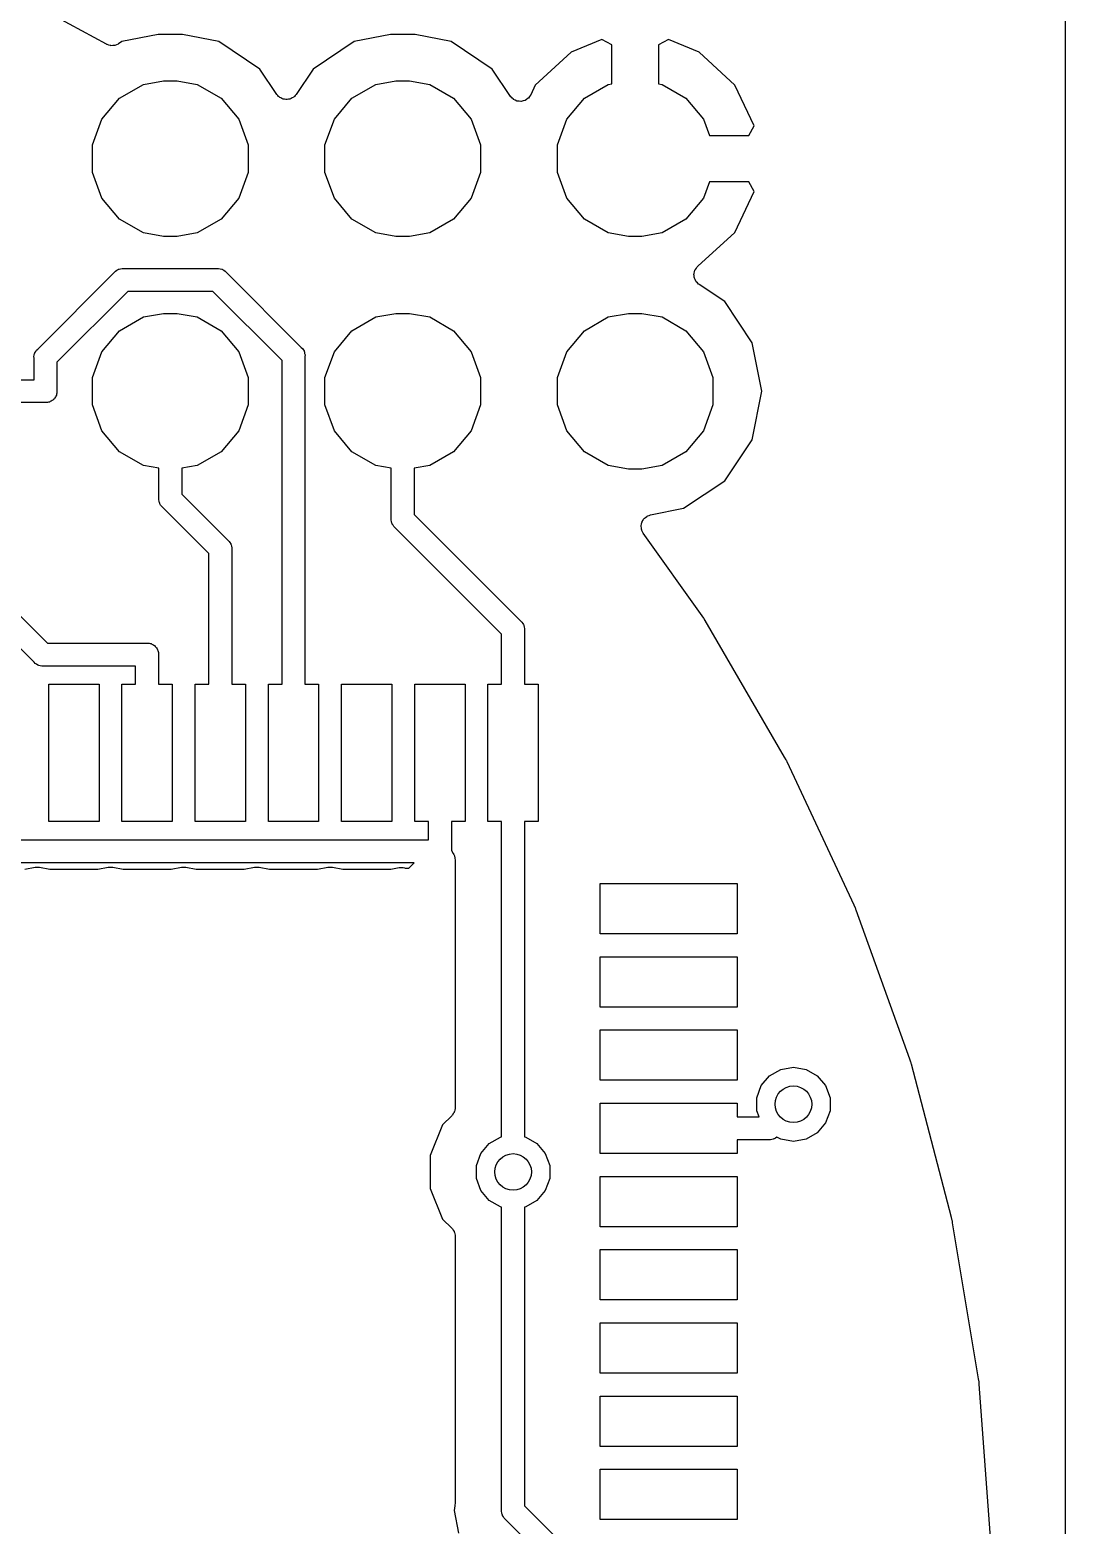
# Model space of a CAD drawing. Extents: x 10 to 287, y -200 to -10.
# Drawn here: x 151.75 to 163.07, y -114.75 to -98.42 of the extents above; entities that cross this region are included whole.
import ezdxf

# ---------------------------------------------------------------- set-up
doc = ezdxf.new("R2010")
doc.units = 0
doc.header["$MEASUREMENT"] = 0
doc.layers.add('BLACK', color=7, linetype='CONTINUOUS')

msp = doc.modelspace()

# ---------------------------------------------------------------- linework, layer by layer
at = {"layer": 'BLACK', "linetype": 'CONTINUOUS'}
for p, q in [((163.068, -79.375), (163.068, -136.271)), ((152.592, -98.5726), (151.212, -97.8215)), ((153.155, -98.464), (152.759, -98.5428)), ((153.423, -98.464), (153.155, -98.464)), ((153.819, -98.5428), (153.423, -98.464)), ((155.695, -98.464), (155.299, -98.5428)), ((155.963, -98.464), (155.695, -98.464)), ((156.359, -98.5428), (155.963, -98.464)), ((152.595, -98.5734), (152.592, -98.5726)), ((152.597, -98.5749), (152.595, -98.5734)), ((152.616, -98.5804), (152.597, -98.5749)), ((152.634, -98.5866), (152.616, -98.5804)), ((152.637, -98.5865), (152.634, -98.5866)), ((152.639, -98.5873), (152.637, -98.5865)), ((152.659, -98.586), (152.639, -98.5873)), ((152.678, -98.5855), (152.659, -98.586)), ((152.681, -98.5845), (152.678, -98.5855)), ((152.683, -98.5844), (152.681, -98.5845)), ((152.701, -98.5765), (152.683, -98.5844)), ((152.719, -98.5694), (152.701, -98.5765)), ((152.721, -98.5677), (152.719, -98.5694)), ((152.723, -98.5666), (152.721, -98.5677)), ((152.759, -98.5428), (152.723, -98.5666)), ((154.268, -98.8429), (153.819, -98.5428)), ((155.299, -98.5428), (154.85, -98.8429)), ((156.808, -98.8429), (156.359, -98.5428)), ((158.006, -98.5207), (157.671, -98.6592)), ((158.115, -98.5784), (158.006, -98.5207)), ((158.115, -99.0037), (158.115, -98.5784)), ((158.732, -98.5207), (158.623, -98.5784)), ((158.623, -98.5784), (158.623, -99.0037)), ((159.067, -98.6592), (158.732, -98.5207)), ((157.671, -98.6592), (157.278, -99.0175)), ((159.46, -99.0175), (159.067, -98.6592)), ((152.994, -99.0109), (153.215, -98.972)), ((153.215, -98.972), (153.363, -98.972)), ((153.363, -98.972), (153.584, -99.0109)), ((154.453, -99.1203), (154.268, -98.8429)), ((154.85, -98.8429), (154.665, -99.1203)), ((155.534, -99.0109), (155.755, -98.972)), ((155.755, -98.972), (155.903, -98.972)), ((155.903, -98.972), (156.124, -99.0109)), ((157.007, -99.141), (156.808, -98.8429)), ((152.734, -99.1608), (152.994, -99.0109)), ((153.584, -99.0109), (153.844, -99.1608)), ((154.463, -99.1303), (154.453, -99.1203)), ((154.471, -99.1415), (154.463, -99.1303)), ((154.478, -99.1461), (154.471, -99.1415)), ((154.647, -99.1415), (154.64, -99.1461)), ((154.655, -99.1303), (154.647, -99.1415)), ((154.665, -99.1203), (154.655, -99.1303)), ((155.274, -99.1608), (155.534, -99.0109)), ((156.124, -99.0109), (156.384, -99.1608)), ((157.008, -99.1419), (157.007, -99.141)), ((157.009, -99.143), (157.008, -99.1419)), ((157.023, -99.1578), (157.009, -99.143)), ((157.214, -99.1435), (157.202, -99.1605)), ((157.227, -99.1266), (157.214, -99.1435)), ((157.228, -99.1245), (157.227, -99.1255)), ((157.227, -99.1255), (157.227, -99.1266)), ((157.278, -99.0175), (157.228, -99.1245)), ((157.814, -99.1608), (158.074, -99.0109)), ((158.074, -99.0109), (158.115, -99.0037)), ((158.623, -99.0037), (158.664, -99.0109)), ((158.664, -99.0109), (158.924, -99.1608)), ((159.669, -99.462), (159.46, -99.0175)), ((152.542, -99.3904), (152.734, -99.1608)), ((153.844, -99.1608), (154.036, -99.3904)), ((154.484, -99.1522), (154.478, -99.1461)), ((154.496, -99.1583), (154.484, -99.1522)), ((154.508, -99.166), (154.496, -99.1583)), ((154.516, -99.168), (154.508, -99.166)), ((154.523, -99.1717), (154.516, -99.168)), ((154.537, -99.1732), (154.523, -99.1717)), ((154.551, -99.1765), (154.537, -99.1732)), ((154.559, -99.1756), (154.551, -99.1765)), ((154.567, -99.1765), (154.559, -99.1756)), ((154.581, -99.1732), (154.567, -99.1765)), ((154.595, -99.1717), (154.581, -99.1732)), ((154.602, -99.168), (154.595, -99.1717)), ((154.61, -99.166), (154.602, -99.168)), ((154.622, -99.1583), (154.61, -99.166)), ((154.634, -99.1522), (154.622, -99.1583)), ((154.64, -99.1461), (154.634, -99.1522)), ((155.082, -99.3904), (155.274, -99.1608)), ((156.384, -99.1608), (156.576, -99.3904)), ((157.038, -99.1729), (157.023, -99.1578)), ((157.039, -99.1734), (157.038, -99.1729)), ((157.04, -99.1743), (157.039, -99.1734)), ((157.059, -99.1832), (157.04, -99.1743)), ((157.077, -99.1924), (157.059, -99.1832)), ((157.079, -99.1925), (157.077, -99.1924)), ((157.08, -99.1931), (157.079, -99.1925)), ((157.1, -99.1949), (157.08, -99.1931)), ((157.121, -99.1972), (157.1, -99.1949)), ((157.122, -99.1969), (157.121, -99.1972)), ((157.124, -99.197), (157.122, -99.1969)), ((157.144, -99.1917), (157.124, -99.197)), ((157.164, -99.1867), (157.144, -99.1917)), ((157.165, -99.186), (157.164, -99.1867)), ((157.166, -99.1857), (157.165, -99.186)), ((157.183, -99.1738), (157.166, -99.1857)), ((157.201, -99.1622), (157.183, -99.1738)), ((157.202, -99.1605), (157.201, -99.1612)), ((157.201, -99.1612), (157.201, -99.1622)), ((157.622, -99.3904), (157.814, -99.1608)), ((158.924, -99.1608), (159.116, -99.3904)), ((152.439, -99.6721), (152.542, -99.3904)), ((154.036, -99.3904), (154.139, -99.6721)), ((154.979, -99.6721), (155.082, -99.3904)), ((156.576, -99.3904), (156.679, -99.6721)), ((157.519, -99.6721), (157.622, -99.3904)), ((159.116, -99.3904), (159.181, -99.568)), ((159.613, -99.568), (159.669, -99.462)), ((159.181, -99.568), (159.613, -99.568)), ((152.439, -99.9719), (152.439, -99.6721)), ((154.139, -99.6721), (154.139, -99.9719)), ((154.979, -99.9719), (154.979, -99.6721)), ((156.679, -99.6721), (156.679, -99.9719)), ((157.519, -99.9719), (157.519, -99.6721)), ((152.542, -100.254), (152.439, -99.9719)), ((154.139, -99.9719), (154.036, -100.254)), ((155.082, -100.254), (154.979, -99.9719)), ((156.679, -99.9719), (156.576, -100.254)), ((157.622, -100.254), (157.519, -99.9719)), ((159.181, -100.076), (159.116, -100.254)), ((159.613, -100.076), (159.181, -100.076)), ((159.669, -100.182), (159.613, -100.076)), ((152.734, -100.483), (152.542, -100.254)), ((154.036, -100.254), (153.844, -100.483)), ((155.274, -100.483), (155.082, -100.254)), ((156.576, -100.254), (156.384, -100.483)), ((157.814, -100.483), (157.622, -100.254)), ((159.116, -100.254), (158.924, -100.483)), ((159.46, -100.627), (159.669, -100.182)), ((152.994, -100.633), (152.734, -100.483)), ((153.844, -100.483), (153.584, -100.633)), ((155.534, -100.633), (155.274, -100.483)), ((156.384, -100.483), (156.124, -100.633)), ((158.074, -100.633), (157.814, -100.483)), ((158.924, -100.483), (158.664, -100.633)), ((153.215, -100.672), (152.994, -100.633)), ((153.363, -100.672), (153.215, -100.672)), ((153.584, -100.633), (153.363, -100.672)), ((155.755, -100.672), (155.534, -100.633)), ((155.903, -100.672), (155.755, -100.672)), ((156.124, -100.633), (155.903, -100.672)), ((158.295, -100.672), (158.074, -100.633)), ((158.443, -100.672), (158.295, -100.672)), ((158.664, -100.633), (158.443, -100.672)), ((159.054, -100.997), (159.46, -100.627)), ((151.84, -101.902), (152.68, -101.062)), ((152.68, -101.062), (152.691, -101.05)), ((152.691, -101.05), (152.705, -101.041)), ((152.705, -101.041), (152.719, -101.032)), ((152.719, -101.032), (152.724, -101.03)), ((152.724, -101.03), (152.729, -101.028)), ((152.729, -101.028), (152.745, -101.025)), ((152.745, -101.025), (152.761, -101.02)), ((152.761, -101.02), (152.778, -101.022)), ((152.778, -101.022), (153.801, -101.022)), ((153.801, -101.022), (153.817, -101.02)), ((153.817, -101.02), (153.833, -101.025)), ((153.833, -101.025), (153.85, -101.028)), ((153.85, -101.028), (153.854, -101.03)), ((153.854, -101.03), (153.86, -101.032)), ((153.86, -101.032), (153.873, -101.041)), ((153.873, -101.041), (153.888, -101.05)), ((153.888, -101.05), (153.898, -101.062)), ((153.898, -101.062), (154.72, -101.883)), ((159.012, -101.082), (159.014, -101.078)), ((159.014, -101.1), (159.012, -101.082)), ((159.013, -101.074), (159.019, -101.057)), ((159.014, -101.078), (159.013, -101.074)), ((159.015, -101.118), (159.014, -101.1)), ((159.019, -101.057), (159.023, -101.039)), ((159.023, -101.039), (159.025, -101.036)), ((159.025, -101.036), (159.027, -101.032)), ((159.027, -101.032), (159.038, -101.018)), ((159.038, -101.018), (159.047, -101.003)), ((159.047, -101.003), (159.051, -101)), ((159.051, -101), (159.054, -100.997)), ((159.017, -101.122), (159.015, -101.118)), ((159.017, -101.126), (159.017, -101.122)), ((159.025, -101.142), (159.017, -101.126)), ((159.032, -101.159), (159.025, -101.142)), ((159.035, -101.162), (159.032, -101.159)), ((159.037, -101.166), (159.035, -101.162)), ((159.05, -101.178), (159.037, -101.166)), ((159.062, -101.191), (159.05, -101.178)), ((159.065, -101.193), (159.062, -101.191)), ((159.069, -101.196), (159.065, -101.193)), ((159.348, -101.383), (159.069, -101.196)), ((152.824, -101.272), (152.049, -102.046)), ((153.754, -101.272), (152.824, -101.272)), ((154.51, -102.027), (153.754, -101.272)), ((159.648, -101.832), (159.348, -101.383)), ((152.734, -101.701), (152.994, -101.551)), ((152.994, -101.551), (153.215, -101.512)), ((153.215, -101.512), (153.363, -101.512)), ((153.363, -101.512), (153.584, -101.551)), ((153.584, -101.551), (153.844, -101.701)), ((155.274, -101.701), (155.534, -101.551)), ((155.534, -101.551), (155.755, -101.512)), ((155.755, -101.512), (155.903, -101.512)), ((155.903, -101.512), (156.124, -101.551)), ((156.124, -101.551), (156.384, -101.701)), ((157.814, -101.701), (158.074, -101.551)), ((158.074, -101.551), (158.295, -101.512)), ((158.295, -101.512), (158.443, -101.512)), ((158.443, -101.512), (158.664, -101.551)), ((158.664, -101.551), (158.924, -101.701)), ((152.542, -101.93), (152.734, -101.701)), ((153.844, -101.701), (154.036, -101.93)), ((155.082, -101.93), (155.274, -101.701)), ((156.384, -101.701), (156.576, -101.93)), ((157.622, -101.93), (157.814, -101.701)), ((158.924, -101.701), (159.116, -101.93)), ((151.819, -101.927), (151.827, -101.913)), ((151.827, -101.913), (151.84, -101.902)), ((154.72, -101.883), (154.732, -101.894)), ((154.732, -101.894), (154.741, -101.908)), ((154.741, -101.908), (154.75, -101.922)), ((159.754, -102.362), (159.648, -101.832)), ((151.798, -101.984), (151.802, -101.968)), ((151.799, -102), (151.798, -101.984)), ((151.799, -102.237), (151.799, -102)), ((151.802, -101.968), (151.805, -101.951)), ((151.805, -101.951), (151.808, -101.946)), ((151.808, -101.946), (151.809, -101.941)), ((151.809, -101.941), (151.819, -101.927)), ((152.049, -102.046), (152.049, -102.384)), ((152.439, -102.212), (152.542, -101.93)), ((154.036, -101.93), (154.139, -102.212)), ((154.51, -105.564), (154.51, -102.027)), ((154.75, -101.922), (154.751, -101.927)), ((154.751, -101.927), (154.754, -101.932)), ((154.754, -101.932), (154.757, -101.949)), ((154.757, -101.949), (154.761, -101.965)), ((154.761, -101.965), (154.76, -101.981)), ((154.76, -101.981), (154.76, -105.564)), ((154.979, -102.212), (155.082, -101.93)), ((156.576, -101.93), (156.679, -102.212)), ((157.519, -102.212), (157.622, -101.93)), ((159.116, -101.93), (159.219, -102.212)), ((151.599, -102.237), (151.799, -102.237)), ((152.439, -102.512), (152.439, -102.212)), ((154.139, -102.212), (154.139, -102.512)), ((154.979, -102.512), (154.979, -102.212)), ((156.679, -102.212), (156.679, -102.512)), ((157.519, -102.512), (157.519, -102.212)), ((159.219, -102.212), (159.219, -102.512)), ((152.044, -102.405), (152.038, -102.415)), ((152.046, -102.394), (152.044, -102.405)), ((152.049, -102.384), (152.046, -102.394)), ((159.648, -102.892), (159.754, -102.362)), ((151.946, -102.487), (151.599, -102.487)), ((151.957, -102.483), (151.946, -102.487)), ((151.968, -102.481), (151.957, -102.483)), ((151.977, -102.476), (151.968, -102.481)), ((151.988, -102.472), (151.977, -102.476)), ((151.996, -102.465), (151.988, -102.472)), ((152.006, -102.459), (151.996, -102.465)), ((152.013, -102.451), (152.006, -102.459)), ((152.022, -102.444), (152.013, -102.451)), ((152.027, -102.434), (152.022, -102.444)), ((152.034, -102.425), (152.027, -102.434)), ((152.038, -102.415), (152.034, -102.425)), ((152.542, -102.794), (152.439, -102.512)), ((154.139, -102.512), (154.036, -102.794)), ((155.082, -102.794), (154.979, -102.512)), ((156.679, -102.512), (156.576, -102.794)), ((157.622, -102.794), (157.519, -102.512)), ((159.219, -102.512), (159.116, -102.794)), ((149.509, -102.678), (151.945, -105.114)), ((151.801, -105.323), (149.3, -102.822)), ((152.734, -103.023), (152.542, -102.794)), ((154.036, -102.794), (153.844, -103.023)), ((155.274, -103.023), (155.082, -102.794)), ((156.576, -102.794), (156.384, -103.023)), ((157.814, -103.023), (157.622, -102.794)), ((159.116, -102.794), (158.924, -103.023)), ((159.348, -103.341), (159.648, -102.892)), ((152.994, -103.173), (152.734, -103.023)), ((153.844, -103.023), (153.584, -103.173)), ((155.534, -103.173), (155.274, -103.023)), ((156.384, -103.023), (156.124, -103.173)), ((158.074, -103.173), (157.814, -103.023)), ((158.924, -103.023), (158.664, -103.173)), ((153.164, -103.203), (152.994, -103.173)), ((153.164, -103.532), (153.164, -103.203)), ((153.584, -103.173), (153.414, -103.203)), ((153.414, -103.203), (153.414, -103.486)), ((155.704, -103.203), (155.534, -103.173)), ((155.704, -103.754), (155.704, -103.203)), ((156.124, -103.173), (155.954, -103.203)), ((155.954, -103.203), (155.954, -103.708)), ((158.295, -103.212), (158.074, -103.173)), ((158.443, -103.212), (158.295, -103.212)), ((158.664, -103.173), (158.443, -103.212)), ((158.899, -103.641), (159.348, -103.341)), ((153.163, -103.548), (153.164, -103.532)), ((153.167, -103.564), (153.163, -103.548)), ((153.414, -103.486), (153.92, -103.991)), ((153.17, -103.581), (153.167, -103.564)), ((153.173, -103.586), (153.17, -103.581)), ((153.174, -103.591), (153.173, -103.586)), ((153.183, -103.605), (153.174, -103.591)), ((153.192, -103.619), (153.183, -103.605)), ((153.204, -103.63), (153.192, -103.619)), ((153.71, -104.135), (153.204, -103.63)), ((155.954, -103.708), (157.12, -104.873)), ((158.522, -103.719), (158.536, -103.713)), ((158.536, -103.713), (158.899, -103.641)), ((155.703, -103.771), (155.704, -103.754)), ((155.707, -103.787), (155.703, -103.771)), ((155.71, -103.803), (155.707, -103.787)), ((155.713, -103.808), (155.71, -103.803)), ((155.714, -103.813), (155.713, -103.808)), ((155.723, -103.827), (155.714, -103.813)), ((155.732, -103.841), (155.723, -103.827)), ((155.744, -103.852), (155.732, -103.841)), ((156.91, -105.017), (155.744, -103.852)), ((158.434, -103.841), (158.435, -103.834)), ((158.437, -103.856), (158.434, -103.841)), ((158.435, -103.828), (158.439, -103.813)), ((158.435, -103.834), (158.435, -103.828)), ((158.439, -103.872), (158.437, -103.856)), ((158.439, -103.813), (158.441, -103.797)), ((158.442, -103.878), (158.439, -103.872)), ((158.441, -103.797), (158.444, -103.791)), ((158.443, -103.884), (158.442, -103.878)), ((158.444, -103.791), (158.446, -103.785)), ((158.446, -103.785), (158.455, -103.772)), ((158.455, -103.772), (158.462, -103.758)), ((158.462, -103.758), (158.467, -103.754)), ((158.467, -103.754), (158.471, -103.749)), ((158.471, -103.749), (158.483, -103.74)), ((158.483, -103.74), (158.495, -103.729)), ((158.495, -103.729), (158.501, -103.727)), ((158.501, -103.727), (158.507, -103.723)), ((158.507, -103.723), (158.522, -103.719)), ((153.92, -103.991), (153.932, -104.002)), ((153.932, -104.002), (153.941, -104.016)), ((153.941, -104.016), (153.95, -104.03)), ((153.95, -104.03), (153.951, -104.035)), ((153.951, -104.035), (153.954, -104.04)), ((153.954, -104.04), (153.957, -104.056)), ((158.451, -103.897), (158.443, -103.884)), ((158.458, -103.912), (158.451, -103.897)), ((159.1, -104.815), (158.458, -103.912)), ((153.71, -105.564), (153.71, -104.135)), ((153.957, -104.056), (153.961, -104.072)), ((153.961, -104.072), (153.96, -104.089)), ((153.96, -104.089), (153.96, -105.564)), ((159.12, -104.843), (159.1, -104.815)), ((159.124, -104.85), (159.12, -104.843)), ((159.126, -104.853), (159.124, -104.85)), ((159.127, -104.856), (159.126, -104.853)), ((159.133, -104.865), (159.127, -104.856)), ((156.91, -105.564), (156.91, -105.017)), ((157.12, -104.873), (157.132, -104.884)), ((157.132, -104.884), (157.141, -104.898)), ((157.141, -104.898), (157.15, -104.912)), ((157.15, -104.912), (157.151, -104.917)), ((157.151, -104.917), (157.154, -104.922)), ((157.154, -104.922), (157.157, -104.939)), ((157.157, -104.939), (157.161, -104.955)), ((157.161, -104.955), (157.16, -104.971)), ((157.16, -104.971), (157.16, -105.564)), ((160.003, -106.358), (159.133, -104.865)), ((151.945, -105.114), (153.057, -105.114)), ((153.057, -105.114), (153.067, -105.117)), ((153.067, -105.117), (153.078, -105.119)), ((153.078, -105.119), (153.088, -105.125)), ((153.088, -105.125), (153.098, -105.129)), ((153.098, -105.129), (153.107, -105.136)), ((153.107, -105.136), (153.117, -105.141)), ((153.117, -105.141), (153.124, -105.15)), ((153.124, -105.15), (153.132, -105.157)), ((153.132, -105.157), (153.138, -105.167)), ((153.138, -105.167), (153.145, -105.175)), ((153.145, -105.175), (153.149, -105.186)), ((153.149, -105.186), (153.154, -105.195)), ((151.812, -105.336), (151.801, -105.323)), ((151.826, -105.344), (151.812, -105.336)), ((151.84, -105.354), (151.826, -105.344)), ((153.154, -105.195), (153.156, -105.206)), ((153.156, -105.206), (153.16, -105.217)), ((153.16, -105.217), (153.16, -105.564)), ((151.845, -105.355), (151.84, -105.354)), ((151.85, -105.358), (151.845, -105.355)), ((151.867, -105.361), (151.85, -105.358)), ((151.883, -105.365), (151.867, -105.361)), ((151.899, -105.364), (151.883, -105.365)), ((152.91, -105.364), (151.899, -105.364)), ((152.91, -105.564), (152.91, -105.364)), ((151.96, -107.064), (151.96, -105.564)), ((151.96, -105.564), (152.51, -105.564)), ((152.51, -105.564), (152.51, -107.064)), ((152.76, -107.064), (152.76, -105.564)), ((152.76, -105.564), (152.91, -105.564)), ((153.16, -105.564), (153.31, -105.564)), ((153.31, -105.564), (153.31, -107.064)), ((153.56, -107.064), (153.56, -105.564)), ((153.56, -105.564), (153.71, -105.564)), ((153.96, -105.564), (154.11, -105.564)), ((154.11, -105.564), (154.11, -107.064)), ((154.36, -107.064), (154.36, -105.564)), ((154.36, -105.564), (154.51, -105.564)), ((154.76, -105.564), (154.91, -105.564)), ((154.91, -105.564), (154.91, -107.064)), ((155.16, -107.064), (155.16, -105.564)), ((155.16, -105.564), (155.71, -105.564)), ((155.71, -105.564), (155.71, -107.064)), ((155.96, -107.064), (155.96, -105.564)), ((155.96, -105.564), (156.51, -105.564)), ((156.51, -105.564), (156.51, -107.064)), ((156.76, -107.064), (156.76, -105.564)), ((156.76, -105.564), (156.91, -105.564)), ((157.16, -105.564), (157.31, -105.564)), ((157.31, -105.564), (157.31, -107.064)), ((160.02, -106.388), (160.003, -106.358)), ((160.023, -106.396), (160.02, -106.388)), ((160.025, -106.399), (160.023, -106.396)), ((160.026, -106.402), (160.025, -106.399)), ((160.031, -106.411), (160.026, -106.402)), ((160.763, -107.977), (160.031, -106.411)), ((152.51, -107.064), (151.96, -107.064)), ((153.31, -107.064), (152.76, -107.064)), ((154.11, -107.064), (153.56, -107.064)), ((154.91, -107.064), (154.36, -107.064)), ((155.71, -107.064), (155.16, -107.064)), ((156.11, -107.064), (155.96, -107.064)), ((156.11, -107.264), (156.11, -107.064)), ((156.51, -107.064), (156.36, -107.064)), ((156.36, -107.064), (156.36, -107.38)), ((156.91, -107.064), (156.76, -107.064)), ((156.91, -110.507), (156.91, -107.064)), ((157.31, -107.064), (157.16, -107.064)), ((157.16, -107.064), (157.16, -110.507)), ((149.999, -107.264), (156.11, -107.264)), ((156.36, -107.38), (156.381, -107.411)), ((156.381, -107.411), (156.387, -107.424)), ((156.387, -107.424), (156.394, -107.438)), ((156.394, -107.438), (156.396, -107.445)), ((156.396, -107.445), (156.398, -107.451)), ((156.398, -107.451), (156.399, -107.466)), ((156.399, -107.466), (156.402, -107.481)), ((155.955, -107.514), (150.385, -107.514)), ((151.697, -107.584), (151.81, -107.562)), ((151.81, -107.562), (151.813, -107.562)), ((151.813, -107.562), (151.816, -107.561)), ((151.816, -107.561), (151.835, -107.561)), ((151.835, -107.561), (151.854, -107.561)), ((151.854, -107.561), (151.857, -107.562)), ((151.857, -107.562), (151.86, -107.562)), ((151.86, -107.562), (151.973, -107.584)), ((151.973, -107.584), (152.497, -107.584)), ((152.497, -107.584), (152.61, -107.562)), ((152.61, -107.562), (152.613, -107.562)), ((152.613, -107.562), (152.616, -107.561)), ((152.616, -107.561), (152.635, -107.561)), ((152.635, -107.561), (152.654, -107.561)), ((152.654, -107.561), (152.657, -107.562)), ((152.657, -107.562), (152.66, -107.562)), ((152.66, -107.562), (152.773, -107.584)), ((152.773, -107.584), (153.297, -107.584)), ((153.297, -107.584), (153.41, -107.562)), ((153.41, -107.562), (153.413, -107.562)), ((153.413, -107.562), (153.416, -107.561)), ((153.416, -107.561), (153.435, -107.561)), ((153.435, -107.561), (153.454, -107.561)), ((153.454, -107.561), (153.457, -107.562)), ((153.457, -107.562), (153.46, -107.562)), ((153.46, -107.562), (153.573, -107.584)), ((153.573, -107.584), (154.097, -107.584)), ((154.097, -107.584), (154.21, -107.562)), ((154.21, -107.562), (154.213, -107.562)), ((154.213, -107.562), (154.216, -107.561)), ((154.216, -107.561), (154.235, -107.561)), ((154.235, -107.561), (154.254, -107.561)), ((154.254, -107.561), (154.257, -107.562)), ((154.257, -107.562), (154.26, -107.562)), ((154.26, -107.562), (154.373, -107.584)), ((154.373, -107.584), (154.897, -107.584)), ((154.897, -107.584), (155.01, -107.562)), ((155.01, -107.562), (155.013, -107.562)), ((155.013, -107.562), (155.016, -107.561)), ((155.016, -107.561), (155.035, -107.561)), ((155.035, -107.561), (155.054, -107.561)), ((155.054, -107.561), (155.057, -107.562)), ((155.057, -107.562), (155.06, -107.562)), ((155.06, -107.562), (155.173, -107.584)), ((155.173, -107.584), (155.697, -107.584)), ((155.697, -107.584), (155.789, -107.566)), ((155.789, -107.566), (155.804, -107.566)), ((155.804, -107.566), (155.819, -107.564)), ((155.819, -107.564), (155.826, -107.565)), ((155.826, -107.565), (155.833, -107.565)), ((155.833, -107.565), (155.848, -107.57)), ((155.848, -107.57), (155.856, -107.572)), ((155.856, -107.572), (155.897, -107.572)), ((155.897, -107.572), (155.953, -107.515)), ((155.953, -107.515), (155.955, -107.514)), ((156.402, -107.481), (156.402, -110.187)), ((157.985, -108.289), (157.985, -107.739)), ((157.985, -107.739), (159.485, -107.739)), ((159.485, -107.739), (159.485, -108.289)), ((160.776, -108.008), (160.763, -107.977)), ((160.779, -108.016), (160.776, -108.008)), ((160.781, -108.019), (160.779, -108.016)), ((160.782, -108.023), (160.781, -108.019)), ((160.785, -108.032), (160.782, -108.023)), ((161.372, -109.657), (160.785, -108.032)), ((159.485, -108.289), (157.985, -108.289)), ((157.985, -109.089), (157.985, -108.539)), ((157.985, -108.539), (159.485, -108.539)), ((159.485, -108.539), (159.485, -109.089)), ((159.485, -109.089), (157.985, -109.089)), ((157.985, -109.889), (157.985, -109.339)), ((157.985, -109.339), (159.485, -109.339)), ((159.485, -109.339), (159.485, -109.889)), ((159.96, -109.77), (160.099, -109.745)), ((160.099, -109.745), (160.238, -109.77)), ((161.383, -109.69), (161.372, -109.657)), ((161.385, -109.698), (161.383, -109.69)), ((161.386, -109.701), (161.385, -109.698)), ((161.387, -109.705), (161.386, -109.701)), ((161.39, -109.715), (161.387, -109.705)), ((161.827, -111.387), (161.39, -109.715)), ((159.485, -109.889), (157.985, -109.889)), ((159.747, -109.948), (159.838, -109.84)), ((159.838, -109.84), (159.96, -109.77)), ((160.238, -109.77), (160.36, -109.84)), ((160.36, -109.84), (160.45, -109.948)), ((159.699, -110.081), (159.747, -109.948)), ((159.699, -110.222), (159.699, -110.081)), ((160.45, -109.948), (160.499, -110.081)), ((160.499, -110.081), (160.499, -110.222)), ((156.39, -110.241), (156.381, -110.254)), ((156.392, -110.235), (156.39, -110.241)), ((156.394, -110.23), (156.392, -110.235)), ((156.397, -110.214), (156.394, -110.23)), ((156.402, -110.198), (156.397, -110.214)), ((156.402, -110.187), (156.401, -110.192)), ((156.401, -110.192), (156.402, -110.198)), ((157.985, -110.689), (157.985, -110.139)), ((157.985, -110.139), (159.485, -110.139)), ((159.485, -110.139), (159.485, -110.289)), ((159.723, -110.289), (159.699, -110.222)), ((160.499, -110.222), (160.45, -110.354)), ((156.265, -110.376), (156.127, -110.71)), ((156.365, -110.277), (156.265, -110.376)), ((156.368, -110.272), (156.365, -110.277)), ((156.372, -110.269), (156.368, -110.272)), ((156.381, -110.254), (156.372, -110.269)), ((159.485, -110.289), (159.723, -110.289)), ((160.45, -110.354), (160.36, -110.462)), ((156.774, -110.58), (156.896, -110.509)), ((156.896, -110.509), (156.91, -110.507)), ((157.16, -110.507), (157.174, -110.509)), ((157.174, -110.509), (157.296, -110.58)), ((159.83, -110.539), (159.485, -110.539)), ((159.485, -110.539), (159.485, -110.689)), ((159.847, -110.54), (159.83, -110.539)), ((159.863, -110.536), (159.847, -110.54)), ((159.879, -110.533), (159.863, -110.536)), ((159.884, -110.53), (159.879, -110.533)), ((159.89, -110.529), (159.884, -110.53)), ((159.903, -110.52), (159.89, -110.529)), ((159.917, -110.511), (159.903, -110.52)), ((159.919, -110.509), (159.917, -110.511)), ((159.96, -110.533), (159.919, -110.509)), ((160.099, -110.557), (159.96, -110.533)), ((160.238, -110.533), (160.099, -110.557)), ((160.36, -110.462), (160.238, -110.533)), ((156.127, -110.71), (156.127, -111.071)), ((156.635, -110.82), (156.683, -110.688)), ((156.683, -110.688), (156.774, -110.58)), ((157.296, -110.58), (157.387, -110.688)), ((157.387, -110.688), (157.435, -110.82)), ((159.485, -110.689), (157.985, -110.689)), ((156.635, -110.961), (156.635, -110.82)), ((157.435, -110.82), (157.435, -110.961)), ((156.683, -111.094), (156.635, -110.961)), ((157.435, -110.961), (157.387, -111.094)), ((157.985, -111.489), (157.985, -110.939)), ((157.985, -110.939), (159.485, -110.939)), ((159.485, -110.939), (159.485, -111.489)), ((156.127, -111.071), (156.265, -111.405)), ((156.774, -111.202), (156.683, -111.094)), ((156.896, -111.272), (156.774, -111.202)), ((157.296, -111.202), (157.174, -111.272)), ((157.387, -111.094), (157.296, -111.202)), ((156.91, -111.275), (156.896, -111.272)), ((156.91, -114.584), (156.91, -111.275)), ((157.174, -111.272), (157.16, -111.275)), ((157.16, -111.275), (157.16, -114.538)), ((161.835, -111.42), (161.827, -111.387)), ((156.265, -111.405), (156.365, -111.505)), ((156.365, -111.505), (156.368, -111.509)), ((156.368, -111.509), (156.372, -111.513)), ((156.372, -111.513), (156.381, -111.527)), ((156.381, -111.527), (156.39, -111.541)), ((156.39, -111.541), (156.392, -111.546)), ((156.392, -111.546), (156.394, -111.551)), ((156.394, -111.551), (156.397, -111.567)), ((159.485, -111.489), (157.985, -111.489)), ((161.836, -111.428), (161.835, -111.42)), ((161.837, -111.432), (161.836, -111.428)), ((161.837, -111.435), (161.837, -111.432)), ((161.839, -111.445), (161.837, -111.435)), ((162.123, -113.15), (161.839, -111.445)), ((156.397, -111.567), (156.402, -111.583)), ((156.402, -111.583), (156.401, -111.589)), ((156.401, -111.589), (156.402, -111.594)), ((156.402, -111.594), (156.402, -114.514)), ((157.985, -112.289), (157.985, -111.739)), ((157.985, -111.739), (159.485, -111.739)), ((159.485, -111.739), (159.485, -112.289)), ((159.485, -112.289), (157.985, -112.289)), ((157.985, -113.089), (157.985, -112.539)), ((157.985, -112.539), (159.485, -112.539)), ((159.485, -112.539), (159.485, -113.089)), ((159.485, -113.089), (157.985, -113.089)), ((162.127, -113.184), (162.123, -113.15)), ((162.128, -113.192), (162.127, -113.184)), ((157.985, -113.889), (157.985, -113.339)), ((157.985, -113.339), (159.485, -113.339)), ((159.485, -113.339), (159.485, -113.889)), ((162.129, -113.196), (162.128, -113.192)), ((162.129, -113.199), (162.129, -113.196)), ((162.13, -113.209), (162.129, -113.199)), ((162.258, -114.933), (162.13, -113.209)), ((159.485, -113.889), (157.985, -113.889)), ((157.985, -114.689), (157.985, -114.139)), ((157.985, -114.139), (159.485, -114.139)), ((159.485, -114.139), (159.485, -114.689)), ((156.4, -114.539), (156.39, -114.589)), ((156.39, -114.589), (156.439, -114.836)), ((156.402, -114.514), (156.4, -114.527)), ((156.4, -114.527), (156.4, -114.539)), ((156.909, -114.6), (156.91, -114.584)), ((156.913, -114.616), (156.909, -114.6)), ((156.916, -114.633), (156.913, -114.616)), ((156.919, -114.638), (156.916, -114.633)), ((156.92, -114.643), (156.919, -114.638)), ((156.929, -114.657), (156.92, -114.643)), ((156.938, -114.671), (156.929, -114.657)), ((157.16, -114.538), (157.711, -115.089)), ((156.95, -114.682), (156.938, -114.671)), ((157.567, -115.299), (156.95, -114.682)), ((159.485, -114.689), (157.985, -114.689))]:
    msp.add_line(p, q, dxfattribs=at)
at = {"layer": 'BLACK'}
for centre in [(160.099, -110.151), (157.035, -110.891)]:
    msp.add_circle(centre, 0.2, dxfattribs=at)

doc.saveas('drawing.dxf')
